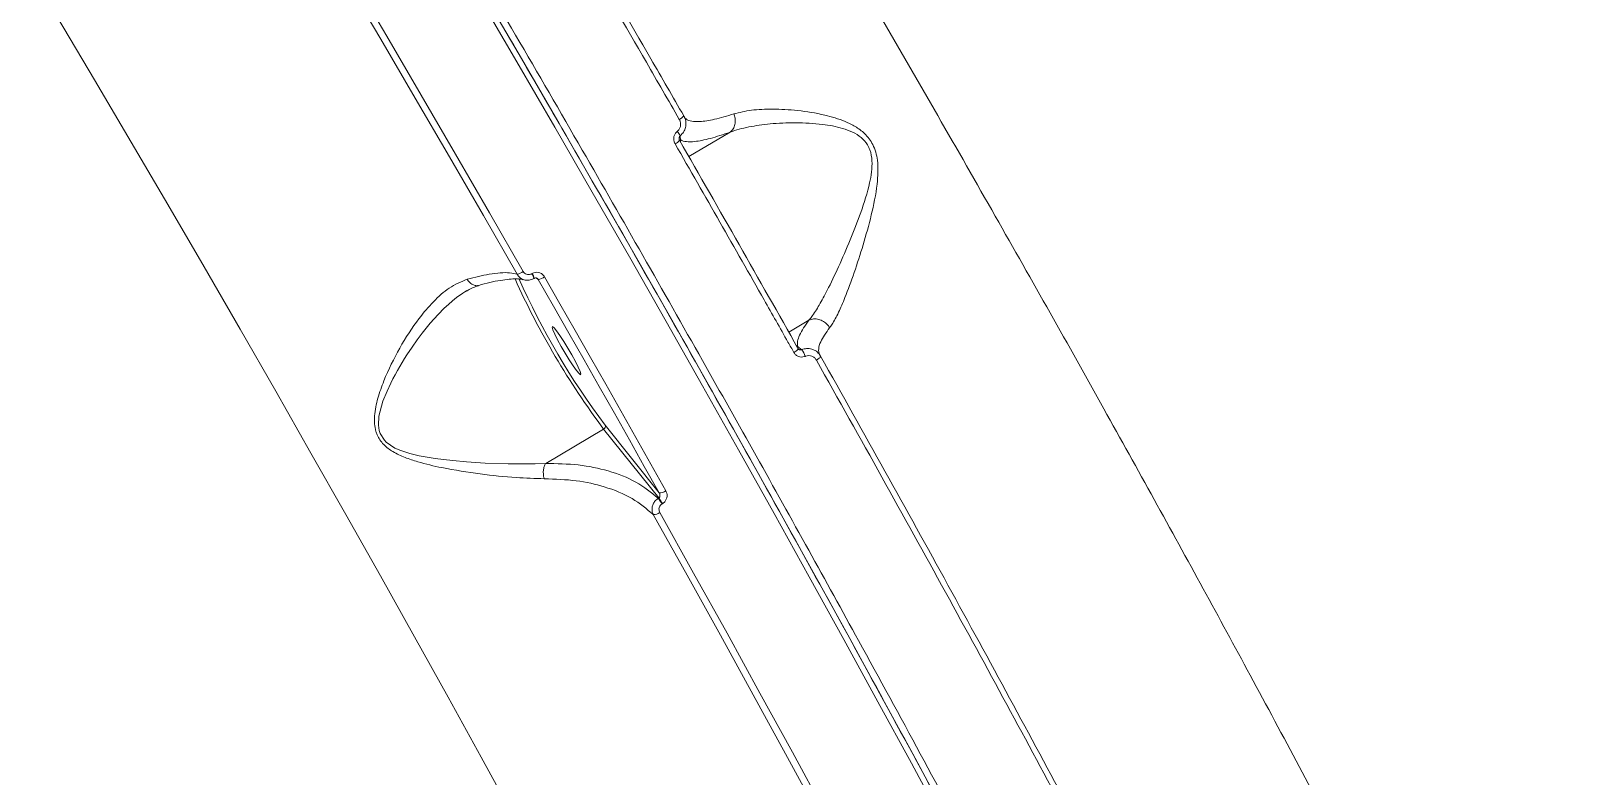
# Model space of a CAD drawing. Header units: millimetres. Extents: x -8607 to 7621, y -5747 to 4382.
# Drawn here: x 4538.9 to 4786.3, y 362.3 to 482.3 of the extents above; entities that cross this region are included whole.
import ezdxf

# ---------------------------------------------------------------- set-up
doc = ezdxf.new("R2010")
doc.units = ezdxf.units.MM
doc.layers.add('DIKOM_ОБЪЕКТ', color=7, linetype='Continuous')

msp = doc.modelspace()

# ---------------------------------------------------------------- linework, layer by layer
at = {"layer": 'DIKOM_ОБЪЕКТ', "color": 7, "linetype": 'Continuous', "lineweight": 15}
for p, q in [((4644.054, 468.503), (4644.09, 468.455)), ((4651.424, 465.986), (4644.779, 462.053)), ((4643.433, 464.779), (4643.423, 464.424)), ((4619.485, 443.187), (4619.532, 443.215)), ((4619.815, 442.424), (4619.838, 442.417)), ((4619.838, 442.417), (4619.885, 442.445)), ((4620.541, 442.273), (4620.196, 442.508)), ((4609.062, 440.472), (4608.744, 440.279)), ((4664.108, 435.713), (4660.857, 433.789)), ((4662.071, 431.645), (4662.291, 431.495)), ((4662.363, 431.137), (4662.349, 431.154)), ((4631.301, 418.803), (4640.008, 407.904)), ((4621.735, 412.652), (4631.067, 418.174)), ((4639.934, 407.075), (4631.067, 418.174)), ((4639.865, 407.034), (4639.934, 407.075)), ((4640.528, 406.145), (4640.46, 406.105))]:
    msp.add_line(p, q, dxfattribs=at)
at = {"layer": 'DIKOM_ОБЪЕКТ', "color": 7, "linetype": 'Continuous', "lineweight": 15, "flags": 128}
for points in [[(4617.131, 443.115), (4611.709, 452.553), (4606.245, 462.009), (4600.744, 471.477), (4595.21, 480.952), (4589.646, 490.426), (4584.057, 499.892), (4578.445, 509.346), (4572.816, 518.779)], [(4573.716, 519.37), (4579.358, 509.916), (4584.982, 500.442), (4590.584, 490.954), (4596.16, 481.46), (4601.706, 471.964), (4607.219, 462.475), (4612.695, 452.998), (4618.13, 443.539)], [(4685.894, 354.535), (4680.602, 364.346), (4675.214, 374.262), (4669.735, 384.275), (4664.169, 394.375), (4658.521, 404.555), (4652.796, 414.806), (4646.999, 425.119), (4641.134, 435.486), (4635.207, 445.898), (4629.222, 456.345), (4623.185, 466.82), (4617.1, 477.314), (4610.973, 487.817)], [(4611.725, 488.326), (4617.838, 477.848), (4623.908, 467.38), (4629.931, 456.93), (4635.901, 446.507), (4641.815, 436.12), (4647.665, 425.778), (4653.449, 415.489), (4659.16, 405.263), (4664.795, 395.107), (4670.347, 385.031), (4675.813, 375.042), (4681.189, 365.15), (4686.468, 355.362)], [(4616.599, 355.733), (4611.359, 365.307), (4606.033, 374.968), (4600.624, 384.708), (4595.139, 394.518), (4589.582, 404.389), (4583.959, 414.311), (4578.274, 424.276), (4572.533, 434.274), (4566.742, 444.296), (4560.906, 454.332), (4555.029, 464.374), (4549.118, 474.411), (4543.179, 484.434)], [(4643.433, 464.779), (4643.355, 464.722), (4643.291, 464.653)], [(4640.008, 407.904), (4637.614, 412.17), (4635.208, 416.445), (4632.791, 420.73), (4630.362, 425.023), (4627.923, 429.325), (4625.472, 433.635), (4623.011, 437.951), (4620.541, 442.273)], [(4621.556, 442.687), (4624.032, 438.354), (4626.499, 434.028), (4628.955, 429.708), (4631.401, 425.396), (4633.835, 421.092), (4636.258, 416.797), (4638.67, 412.512), (4641.069, 408.236)], [(4608.744, 440.279), (4608.378, 440.058), (4607.381, 439.339), (4606.724, 438.81), (4606.069, 438.239), (4605.412, 437.625), (4604.437, 436.638), (4603.797, 435.943), (4603.157, 435.21), (4601.875, 433.63), (4601.042, 432.521), (4600.221, 431.361), (4599.411, 430.147), (4599.014, 429.523), (4598.623, 428.89), (4598.24, 428.247), (4597.865, 427.595), (4597.498, 426.934), (4597.137, 426.253), (4596.787, 425.562), (4596.198, 424.303), (4595.546, 422.671), (4594.905, 420.241), (4594.824, 418.817), (4594.955, 417.941), (4595.107, 417.466), (4595.787, 416.362), (4596.06, 416.081), (4597.478, 415.121), (4598.404, 414.716), (4599.874, 414.241), (4601.395, 413.879), (4602.678, 413.637), (4603.97, 413.435), (4605.264, 413.264), (4606.767, 413.096), (4609.01, 412.895), (4610.506, 412.788), (4612.007, 412.701), (4615.706, 412.567), (4617.172, 412.548), (4618.342, 412.548), (4620.062, 412.579), (4621.732, 412.65), (4621.733, 412.65), (4621.733, 412.65)], [(4627.1, 427.124), (4627.345, 426.927), (4627.409, 427.045), (4627.284, 427.467), (4626.983, 428.159), (4626.528, 429.065), (4625.957, 430.112), (4625.316, 431.216), (4624.657, 432.285), (4624.033, 433.235), (4623.496, 433.987), (4623.087, 434.482), (4622.842, 434.679), (4622.778, 434.561), (4622.903, 434.139), (4623.205, 433.447), (4623.659, 432.541), (4624.23, 431.494), (4624.871, 430.39), (4625.53, 429.321), (4626.154, 428.371), (4626.692, 427.619), (4627.1, 427.124)], [(4661.69, 430.492), (4661.853, 430.593), (4662.002, 430.697), (4662.131, 430.799), (4662.236, 430.895), (4662.313, 430.981), (4662.358, 431.055), (4662.37, 431.113), (4662.363, 431.137)], [(4665.318, 429.273), (4665.474, 429.371), (4665.618, 429.471), (4665.744, 429.57), (4665.848, 429.664), (4665.926, 429.75), (4665.976, 429.824), (4665.995, 429.885), (4665.983, 429.93)], [(4680.328, 328.721), (4675.473, 337.85), (4670.522, 347.088), (4665.482, 356.428), (4660.354, 365.863), (4655.144, 375.385), (4649.855, 384.987), (4644.492, 394.663), (4639.058, 404.403)], [(4640.104, 404.742), (4645.551, 394.979), (4650.926, 385.283), (4656.227, 375.659), (4661.448, 366.116), (4666.587, 356.661), (4671.639, 347.3), (4676.6, 338.041), (4681.467, 328.892)]]:
    msp.add_lwpolyline(points, dxfattribs=at)
at = {"layer": 'DIKOM_ОБЪЕКТ', "color": 7, "linetype": 'Continuous', "lineweight": 15}
for centre, radius, start, end in [((4642.637, 469.551), 1.611, 292.16372, 325.07908), ((4640.103, 463.683), 3.706, 27.7716, 40.83457), ((4641.987, 465.563), 1.557, 291.69324, 325.85417), ((4616.636, 445.668), 2.601, 280.98012, 305.0535), ((4617.892, 441.991), 1.992, 12.36062, 36.92353), ((4617.945, 442.022), 1.986, 12.31148, 36.95333), ((4735.194, 495.907), 129.941, 204.33858, 216.74213), ((4731.346, 493.587), 124.907, 204.17005, 216.77833), ((4620.233, 444.48), 2.228, 277.95077, 306.42286), ((4660.092, 428.799), 3.577, 17.63536, 37.11184), ((4630.841, 418.617), 0.497, 297.07291, 22.076), ((4633.485, 402.297), 7.946, 28.62835, 36.58968), ((4633.553, 402.338), 7.946, 28.62835, 36.58968), ((4640.115, 409.424), 1.523, 265.95943, 308.76757), ((4639.098, 406.065), 1.663, 268.60222, 307.23502)]:
    msp.add_arc(centre, radius, start, end, dxfattribs=at)
for points, knots in [([(4403.164, 807.87), (4404.701, 805.953), (4408.731, 800.927), (4415.644, 792.037), (4423.762, 781.325), (4432.045, 770.132), (4440.195, 758.897), (4448.388, 747.402), (4456.493, 735.853), (4465.331, 723.081), (4474.933, 709.002), (4485.147, 693.801), (4495.306, 678.476), (4505.084, 663.544), (4514.717, 648.668), (4524.073, 634.068), (4534.097, 618.27), (4544.789, 601.241), (4555.942, 583.276), (4566.833, 565.544), (4577.137, 548.599), (4587.123, 532.018), (4596.675, 516.014), (4606.618, 499.202), (4616.925, 481.608), (4627.372, 463.584), (4637.4, 446.102), (4646.731, 429.672), (4655.631, 413.844), (4664.013, 398.794), (4672.854, 382.76), (4682.088, 365.823), (4691.46, 348.402), (4700.268, 331.805), (4708.291, 316.477), (4715.778, 301.97), (4722.674, 288.416), (4729.673, 274.446), (4736.692, 260.182), (4743.51, 246.018), (4749.698, 232.855), (4755.128, 221.007), (4759.997, 210.083), (4764.283, 200.163), (4768.224, 190.745), (4770.506, 184.992), (4771.67, 182.06)], [0, 0, 0, 0, 0.0156509, 0.0410528, 0.0664547, 0.0899044, 0.1133542, 0.1348277, 0.1563011, 0.1771003, 0.2025022, 0.227904, 0.2513538, 0.2748036, 0.2962771, 0.3177505, 0.3385497, 0.3639515, 0.3893534, 0.4128032, 0.436253, 0.4577264, 0.4791999, 0.4999991, 0.5244807, 0.5489623, 0.5715463, 0.5941304, 0.614795, 0.6354597, 0.6554668, 0.6808687, 0.7062706, 0.7297205, 0.7531703, 0.7746438, 0.7961173, 0.8169165, 0.8423185, 0.8677204, 0.8911702, 0.9146201, 0.9360936, 0.9575671, 0.9783663, 1, 1, 1, 1]), ([(4487.93, 777.405), (4490.738, 773.599), (4496.362, 765.973), (4505.301, 753.52), (4514.595, 740.338), (4524.262, 726.38), (4534.26, 711.708), (4543.169, 698.436), (4550.84, 686.875), (4557.188, 677.23), (4563.616, 667.386), (4570.086, 657.399), (4576.582, 647.299), (4583.104, 637.084), (4589.675, 626.718), (4596.272, 616.239), (4602.879, 605.672), (4610.575, 593.281), (4619.385, 578.979), (4629.19, 562.906), (4638.886, 546.861), (4648.319, 531.104), (4657.575, 515.502), (4666.579, 500.188), (4675.686, 484.561), (4684.867, 468.657), (4694.046, 452.599), (4702.966, 436.837), (4711.494, 421.616), (4719.715, 406.793), (4727.569, 392.482), (4735.37, 378.115), (4743.082, 363.746), (4750.627, 349.508), (4757.793, 335.802), (4764.482, 322.828), (4770.767, 310.452), (4776.616, 298.752), (4781.993, 287.802), (4786.946, 277.543), (4789.92, 271.225), (4791.409, 268.063)], [0, 0, 0, 0, 0.03134419, 0.06278625, 0.09437289, 0.12605966, 0.15789521, 0.18983324, 0.20889685, 0.22796047, 0.24711226, 0.26626406, 0.28515516, 0.30404626, 0.32302307, 0.34199989, 0.36083371, 0.37968863, 0.40783653, 0.43605496, 0.46343133, 0.4908725, 0.51724689, 0.54367912, 0.56966771, 0.59786162, 0.62612609, 0.65354693, 0.68103254, 0.70744938, 0.73392402, 0.75995407, 0.78821804, 0.81655262, 0.84404121, 0.87159459, 0.89807625, 0.92461569, 0.95070922, 0.97533148, 1, 1, 1, 1]), ([(4770.105, 182.848), (4769.016, 185.591), (4766.485, 191.965), (4761.851, 202.969), (4756.229, 215.805), (4749.995, 229.537), (4743.195, 244.076), (4735.854, 259.362), (4727.993, 275.352), (4719.614, 292.034), (4710.741, 309.366), (4701.405, 327.29), (4691.652, 345.719), (4681.525, 364.57), (4671.183, 383.552), (4660.65, 402.621), (4649.963, 421.732), (4639.021, 441.066), (4627.872, 460.54), (4616.565, 480.07), (4604.984, 499.848), (4593.14, 519.845), (4581.049, 540.024), (4568.899, 560.075), (4556.744, 579.905), (4544.643, 599.42), (4532.634, 618.557), (4520.738, 637.276), (4508.973, 655.554), (4497.375, 673.337), (4485.994, 690.55), (4474.896, 707.087), (4465.215, 721.308), (4459.361, 729.741), (4456.984, 733.167)], [0, 0, 0, 0, 0.0241323, 0.0560857, 0.0881398, 0.1202452, 0.1523506, 0.1844047, 0.2163581, 0.2483115, 0.2803656, 0.312471, 0.3445764, 0.3766305, 0.4085839, 0.4393595, 0.4702252, 0.5011365, 0.5320479, 0.5629135, 0.5936892, 0.6256425, 0.6576965, 0.6898019, 0.7219072, 0.7539612, 0.7859145, 0.8178679, 0.8499219, 0.8820272, 0.9141326, 0.9461866, 0.9781399, 1, 1, 1, 1]), ([(4643.245, 468.059), (4641.479, 471.122), (4636.318, 480.073), (4627.651, 494.969), (4617.199, 512.755), (4606.622, 530.589), (4599.505, 542.435), (4595.942, 548.366)], [0, 0, 0, 0, 0.1144542, 0.3345003, 0.5550756, 0.7772654, 1, 1, 1, 1]), ([(4596.759, 548.754), (4600.271, 542.908), (4607.304, 531.203), (4617.816, 513.483), (4628.289, 495.665), (4637.005, 480.687), (4642.196, 471.685), (4643.958, 468.629)], [0, 0, 0, 0, 0.2200461, 0.4406213, 0.6628108, 0.8855451, 1, 1, 1, 1]), ([(4642.907, 466.106), (4643.023, 466.22), (4643.257, 466.449), (4643.442, 466.916), (4643.477, 467.417), (4643.379, 467.806), (4643.272, 468.008), (4643.245, 468.059)], [0, 0, 0, 0, 0.2256675, 0.4513623, 0.6801796, 0.9175966, 1, 1, 1, 1]), ([(4643.958, 468.629), (4644.003, 468.544), (4644.18, 468.215), (4644.339, 467.574), (4644.276, 466.749), (4643.965, 465.979), (4643.576, 465.6), (4643.382, 465.41)], [0, 0, 0, 0, 0.0812089, 0.316152, 0.5445805, 0.7717999, 1, 1, 1, 1]), ([(4644.301, 468.176), (4644.324, 468.142), (4644.489, 467.905), (4645.205, 467.715), (4646.633, 467.648), (4648.805, 467.969), (4650.945, 468.613), (4652.027, 468.939)], [0, 0, 0, 0, 0.0345153, 0.2418779, 0.4517914, 0.7228869, 1, 1, 1, 1]), ([(4652.027, 468.939), (4652.045, 468.893), (4652.158, 468.607), (4652.283, 468.023), (4652.233, 467.224), (4651.954, 466.484), (4651.606, 466.155), (4651.432, 465.991)], [0, 0, 0, 0, 0.0428988, 0.2679933, 0.5119958, 0.7559979, 1, 1, 1, 1]), ([(4652.027, 468.939), (4652.937, 469.162), (4654.782, 469.613), (4658.3, 469.761), (4662.282, 469.549), (4666.269, 468.918), (4669.43, 467.986), (4671.587, 466.938), (4673.185, 465.786), (4674.579, 463.968), (4675.179, 461.719), (4675.255, 459.55), (4675.018, 456.562), (4674.181, 452.576), (4672.85, 447.805), (4671.393, 443.294), (4670.059, 439.647), (4668.866, 436.879), (4668.043, 435.326), (4667.563, 434.665), (4667.433, 434.485)], [0, 0, 0, 0, 0.0704036, 0.1427031, 0.2195593, 0.2979651, 0.3555927, 0.3848666, 0.4149661, 0.4491209, 0.4886795, 0.5172627, 0.546521, 0.6240214, 0.7036981, 0.7828119, 0.8640045, 0.920468, 0.9784132, 1, 1, 1, 1]), ([(4642.563, 464.116), (4642.535, 464.169), (4642.426, 464.375), (4642.327, 464.773), (4642.364, 465.284), (4642.552, 465.759), (4642.788, 465.99), (4642.907, 466.106)], [0, 0, 0, 0, 0.0825824, 0.3217227, 0.5513052, 0.7756177, 1, 1, 1, 1]), ([(4643.382, 465.41), (4643.346, 465.375), (4643.306, 465.336), (4643.245, 465.238), (4643.202, 465.133), (4643.201, 465.036), (4643.201, 464.993)], [0, 0, 0, 0, 0.2968677, 0.3423032, 0.7099207, 1, 1, 1, 1]), ([(4643.382, 465.41), (4643.382, 465.396), (4643.393, 465.18), (4643.414, 464.973), (4643.433, 464.779)], [0, 0, 0, 0, 0.0646722, 1, 1, 1, 1]), ([(4651.424, 465.986), (4650.316, 465.618), (4648.075, 464.873), (4645.828, 464.447), (4644.309, 464.414), (4643.682, 464.605), (4643.452, 464.766), (4643.433, 464.779)], [0, 0, 0, 0, 0.27543502, 0.55708182, 0.76779848, 0.98114022, 1, 1, 1, 1]), ([(4651.432, 465.991), (4651.431, 465.99), (4651.429, 465.988), (4651.426, 465.987), (4651.424, 465.986)], [0, 0, 0, 0, 0.4080801, 1, 1, 1, 1]), ([(4664.115, 435.716), (4664.115, 435.717), (4664.263, 435.89), (4664.806, 436.58), (4665.779, 438.1), (4667.217, 440.769), (4668.892, 444.282), (4670.735, 448.524), (4672.5, 453.048), (4673.697, 456.753), (4674.213, 459.586), (4674.321, 461.369), (4674.095, 462.75), (4673.594, 463.945), (4673.092, 464.618), (4672.204, 465.414), (4671.119, 466.064), (4669.013, 466.82), (4665.893, 467.372), (4661.923, 467.569), (4657.928, 467.387), (4654.361, 466.884), (4652.345, 466.336), (4651.433, 465.991), (4651.432, 465.991)], [0, 0, 0, 0, 0.0000326, 0.0215145, 0.0787341, 0.1373977, 0.2183445, 0.3012961, 0.3798418, 0.4599289, 0.4875168, 0.5156322, 0.543407, 0.551903, 0.5769065, 0.582848, 0.6103966, 0.6392386, 0.696412, 0.7746505, 0.8542759, 0.9263832, 0.9999404, 1, 1, 1, 1]), ([(4661.69, 430.492), (4661.372, 431.057), (4659.78, 433.882), (4655.83, 440.874), (4649.791, 451.508), (4644.973, 459.912), (4642.563, 464.116)], [0, 0, 0, 0, 0.0507678, 0.2538476, 0.6266954, 1, 1, 1, 1]), ([(4643.285, 464.692), (4643.257, 464.74), (4643.202, 464.831), (4643.202, 464.941), (4643.202, 464.994)], [0, 0, 0, 0, 0.529553, 1, 1, 1, 1]), ([(4643.267, 464.697), (4646.483, 459.086), (4652.923, 447.851), (4659.205, 436.723), (4662.349, 431.154)], [0, 0, 0, 0, 0.49945005, 1, 1, 1, 1]), ([(4609.109, 442.301), (4610.335, 442.609), (4612.332, 443.11), (4614.486, 443.363), (4616.032, 443.388), (4616.761, 443.207), (4617.131, 443.115)], [0, 0, 0, 0, 0.3422175, 0.5572675, 0.7746034, 1, 1, 1, 1]), ([(4619.815, 442.424), (4619.683, 442.356), (4619.353, 442.186), (4618.755, 442.105), (4618.102, 442.234), (4617.517, 442.572), (4617.26, 442.934), (4617.131, 443.115)], [0, 0, 0, 0, 0.1423848, 0.3572676, 0.5716759, 0.7857475, 1, 1, 1, 1]), ([(4618.13, 443.539), (4618.195, 443.448), (4618.324, 443.266), (4618.62, 443.096), (4618.95, 443.03), (4619.252, 443.07), (4619.418, 443.154), (4619.485, 443.187)], [0, 0, 0, 0, 0.2142855, 0.4284468, 0.6429085, 0.8577318, 1, 1, 1, 1]), ([(4619.532, 443.215), (4619.63, 443.265), (4619.878, 443.391), (4620.328, 443.45), (4620.821, 443.352), (4621.264, 443.097), (4621.458, 442.824), (4621.556, 442.687)], [0, 0, 0, 0, 0.1407799, 0.3552888, 0.5700297, 0.7849624, 1, 1, 1, 1]), ([(4621.508, 410.179), (4620.019, 410.219), (4616.775, 410.306), (4611.168, 410.911), (4605.803, 411.748), (4601.731, 412.689), (4599.082, 413.564), (4597.193, 414.434), (4595.573, 415.622), (4594.742, 416.843), (4594.192, 418.406), (4594.094, 420.452), (4594.682, 423.19), (4595.997, 426.924), (4598.202, 431.356), (4600.959, 435.612), (4603.664, 438.79), (4606.248, 441.119), (4608.13, 441.897), (4609.109, 442.301)], [0, 0, 0, 0, 0.0790195, 0.1721796, 0.2680583, 0.3287288, 0.3610585, 0.3938992, 0.4223317, 0.4513191, 0.4599431, 0.498992, 0.5446047, 0.591435, 0.6876197, 0.7865802, 0.8546762, 0.9244448, 1, 1, 1, 1]), ([(4608.753, 440.267), (4609.187, 440.527), (4609.923, 440.968), (4610.63, 441.169), (4610.92, 441.252)], [0, 0, 0, 0, 0.590565, 1, 1, 1, 1]), ([(4610.905, 441.32), (4610.903, 441.319), (4610.742, 441.243), (4610.358, 441.288), (4609.824, 441.48), (4609.423, 441.835), (4609.205, 442.132), (4609.129, 442.266), (4609.109, 442.301)], [0, 0, 0, 0, 0.00209592, 0.27169487, 0.54129423, 0.81089458, 0.9517194, 1, 1, 1, 1]), ([(4610.911, 441.303), (4611.22, 441.391), (4612.211, 441.673), (4613.654, 441.99), (4615.217, 442.257), (4616.498, 442.37), (4617.445, 442.358), (4617.991, 442.267), (4618.095, 442.226), (4618.12, 442.216)], [0, 0, 0, 0, 0.0806372, 0.2589742, 0.4365095, 0.6118001, 0.7828625, 0.947478, 1, 1, 1, 1]), ([(4619.885, 442.441), (4619.928, 442.464), (4620.027, 442.515), (4620.195, 442.517), (4620.327, 442.488), (4620.379, 442.438), (4620.387, 442.43)], [0, 0, 0, 0, 0.25587154, 0.57820193, 0.93291066, 1, 1, 1, 1]), ([(4620.541, 442.273), (4620.51, 442.322), (4620.468, 442.386), (4620.403, 442.421), (4620.387, 442.43)], [0, 0, 0, 0, 0.753911, 1, 1, 1, 1]), ([(4662.291, 431.495), (4662.273, 431.758), (4662.237, 432.288), (4662.64, 433.599), (4663.523, 434.87), (4664.108, 435.713)], [0, 0, 0, 0, 0.25040122, 0.50286617, 1, 1, 1, 1]), ([(4664.108, 435.713), (4664.11, 435.714), (4664.112, 435.715), (4664.114, 435.716), (4664.115, 435.716)], [0, 0, 0, 0, 0.6563392, 1, 1, 1, 1]), ([(4667.433, 434.485), (4667.411, 434.525), (4667.313, 434.7), (4667.026, 435.087), (4666.468, 435.561), (4665.688, 435.885), (4664.857, 435.968), (4664.362, 435.8), (4664.115, 435.716)], [0, 0, 0, 0, 0.035214, 0.1540698, 0.365553, 0.5770355, 0.7885178, 1, 1, 1, 1]), ([(4667.433, 434.485), (4666.875, 433.695), (4665.956, 432.395), (4665.614, 431.051), (4665.674, 430.403), (4665.846, 430.144), (4665.857, 430.126)], [0, 0, 0, 0, 0.4254377, 0.7004561, 0.9792505, 1, 1, 1, 1]), ([(4662.291, 431.495), (4662.341, 431.451), (4662.548, 431.272), (4662.773, 431.093), (4662.944, 430.957)], [0, 0, 0, 0, 0.2435998, 1, 1, 1, 1]), ([(4662.484, 431.007), (4662.438, 431.042), (4662.39, 431.078), (4662.364, 431.135), (4662.364, 431.136)], [0, 0, 0, 0, 0.98354642, 1, 1, 1, 1]), ([(4662.485, 431.008), (4662.518, 430.986), (4662.595, 430.933), (4662.746, 430.91), (4662.869, 430.928), (4662.932, 430.952), (4662.944, 430.957)], [0, 0, 0, 0, 0.2513546, 0.588158, 0.9239657, 1, 1, 1, 1]), ([(4662.944, 430.957), (4663.004, 430.98), (4663.325, 431.103), (4663.953, 431.191), (4664.774, 431.028), (4665.507, 430.607), (4665.824, 430.156), (4665.983, 429.93)], [0, 0, 0, 0, 0.0542198, 0.2910956, 0.5276365, 0.7637336, 1, 1, 1, 1]), ([(4663.5, 429.883), (4663.465, 429.869), (4663.274, 429.795), (4662.901, 429.741), (4662.412, 429.836), (4661.975, 430.087), (4661.785, 430.357), (4661.69, 430.492)], [0, 0, 0, 0, 0.0535395, 0.2897948, 0.5263616, 0.7631292, 1, 1, 1, 1]), ([(4665.318, 429.273), (4665.223, 429.409), (4665.033, 429.679), (4664.595, 429.929), (4664.104, 430.025), (4663.728, 429.971), (4663.536, 429.896), (4663.5, 429.883)], [0, 0, 0, 0, 0.2363546, 0.4725827, 0.7091512, 0.9458514, 1, 1, 1, 1]), ([(4705.474, 356.125), (4702.322, 361.997), (4696.01, 373.758), (4686.101, 391.911), (4675.895, 410.404), (4668.847, 422.978), (4665.318, 429.273)], [0, 0, 0, 0, 0.2482523, 0.4971932, 0.7482405, 1, 1, 1, 1]), ([(4665.983, 429.93), (4669.456, 423.736), (4676.411, 411.33), (4686.553, 392.959), (4696.494, 374.755), (4702.865, 362.887), (4706.055, 356.944)], [0, 0, 0, 0, 0.2482526, 0.4971936, 0.7482408, 1, 1, 1, 1]), ([(4621.508, 410.179), (4621.487, 410.249), (4621.425, 410.453), (4621.351, 410.894), (4621.348, 411.499), (4621.47, 412.154), (4621.645, 412.485), (4621.733, 412.65)], [0, 0, 0, 0, 0.0873104, 0.2536162, 0.5024108, 0.7512054, 1, 1, 1, 1]), ([(4621.733, 412.65), (4621.733, 412.65), (4621.733, 412.651), (4621.734, 412.651), (4621.735, 412.652), (4621.735, 412.652)], [0, 0, 0, 0, 0.3773373, 0.8876012, 1, 1, 1, 1]), ([(4621.735, 412.652), (4623.521, 412.611), (4627.135, 412.53), (4632.02, 411.5), (4636.483, 409.779), (4638.728, 407.958), (4639.865, 407.034)], [0, 0, 0, 0, 0.2328891, 0.4712978, 0.7319727, 1, 1, 1, 1]), ([(4639.058, 404.403), (4637.982, 405.31), (4635.799, 407.149), (4631.498, 408.898), (4626.733, 409.986), (4623.263, 410.114), (4621.508, 410.179)], [0, 0, 0, 0, 0.2625657, 0.53266425, 0.76364819, 1, 1, 1, 1]), ([(4639.058, 404.403), (4638.994, 404.553), (4638.852, 404.888), (4638.834, 405.479), (4639.004, 406.092), (4639.349, 406.649), (4639.693, 406.906), (4639.865, 407.034)], [0, 0, 0, 0, 0.1700403, 0.3808029, 0.5866976, 0.7931146, 1, 1, 1, 1]), ([(4639.934, 407.075), (4639.97, 407.101), (4640.015, 407.134), (4640.081, 407.224), (4640.133, 407.348), (4640.142, 407.543), (4640.099, 407.736), (4640.036, 407.852), (4640.008, 407.904)], [0, 0, 0, 0, 0.1445064, 0.1754817, 0.3625593, 0.5710204, 0.8046785, 1, 1, 1, 1]), ([(4640.46, 406.105), (4640.373, 406.041), (4640.199, 405.915), (4640.031, 405.629), (4639.959, 405.311), (4639.984, 405), (4640.067, 404.822), (4640.104, 404.742)], [0, 0, 0, 0, 0.2039663, 0.4080118, 0.6135217, 0.826536, 1, 1, 1, 1]), ([(4641.069, 408.236), (4641.126, 408.113), (4641.254, 407.837), (4641.292, 407.357), (4641.178, 406.869), (4640.924, 406.434), (4640.66, 406.242), (4640.528, 406.145)], [0, 0, 0, 0, 0.1741801, 0.38958297, 0.5958005, 0.79787923, 1, 1, 1, 1])]:
    msp.add_open_spline(points, degree=3, knots=knots, dxfattribs=at)

doc.saveas('drawing.dxf')
